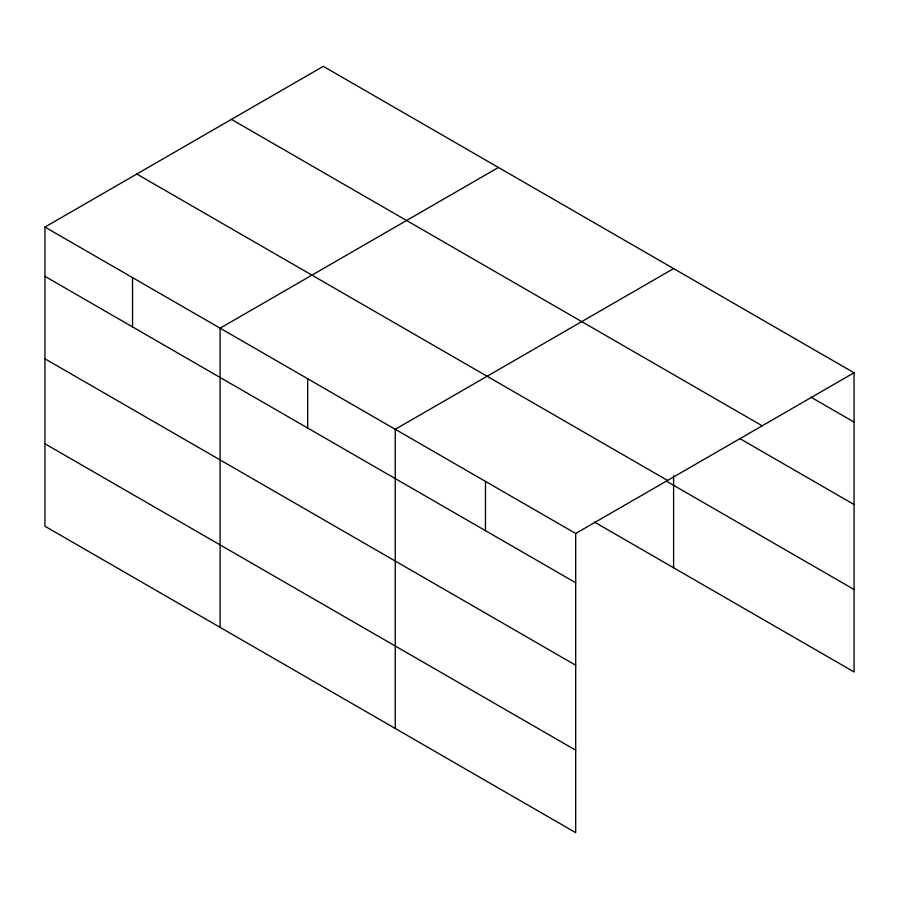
<?xml version="1.0" encoding="UTF-8"?>
<svg xmlns="http://www.w3.org/2000/svg" width="899" height="899" viewBox="0 0 899 899"><rect width="100%" height="100%" fill="white"/><g stroke="black" fill="none" stroke-linecap="round" stroke-linejoin="round"><path stroke-width="1.35" d="M575.697 665.226L575.697 533.478L44.95 227.054L44.95 526.23L575.697 832.654L575.697 665.226L44.95 358.802M594.542 522.117L854.05 671.946L854.05 372.77L323.303 66.346L44.95 227.054M498.451 167.461L220.098 328.169L220.098 627.345M673.598 268.587L395.245 429.295L395.245 728.471M575.697 533.478L854.05 372.77M810.741 397.055L854.05 422.058M231.448 119.376L762.195 425.8M739.765 438.532L854.05 504.519M136.805 174.024L667.552 480.448M666.294 481.089L854.05 589.486M44.95 276.341L575.697 582.766M44.95 443.769L575.697 750.193M673.598 475.549L673.598 567.763M485.471 481.381L485.471 530.668M307.672 378.737L307.672 428.014M132.524 277.611L132.524 326.899"/></g></svg>
